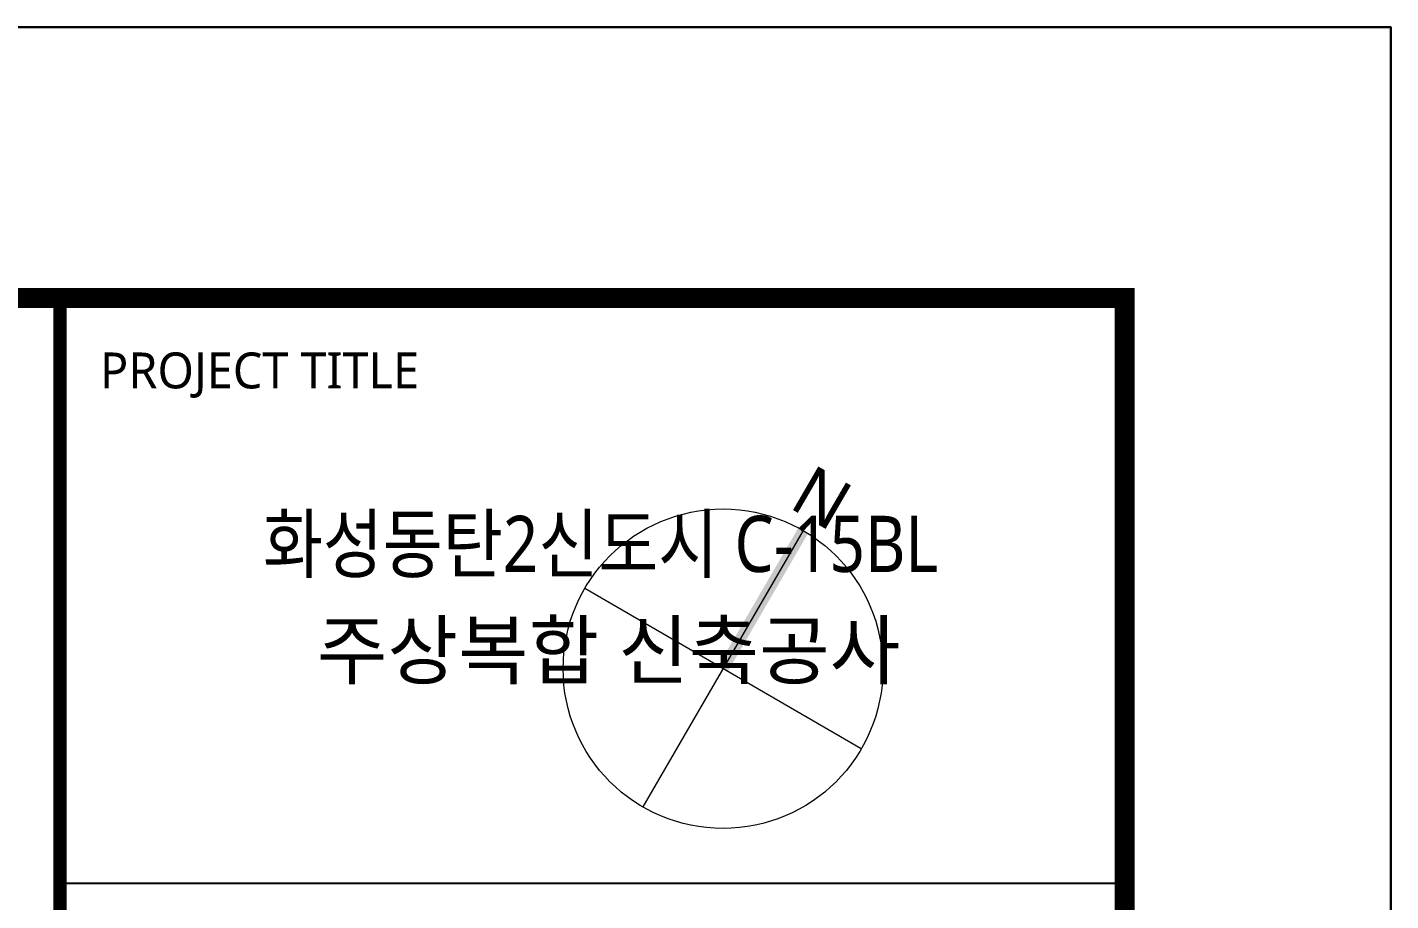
# Model space of a CAD drawing. Header units: millimetres. Extents: x 75184266 to 76346726, y -35850126 to -33679385.
# Drawn here: x 75612502 to 75663671, y -35170128 to -35137325 of the extents above; entities that cross this region are included whole.
import ezdxf
from ezdxf.enums import TextEntityAlignment as Align

# ---------------------------------------------------------------- set-up
doc = ezdxf.new("R2010")
doc.units = ezdxf.units.MM
doc.header["$LTSCALE"] = 50
doc.header["$MEASUREMENT"] = 0
for name, color, linetype in [('AZ-LINE', 3, 'CONTINUOUS'), ('XR-지하3층$0$HAT-252', 252, 'CONTINUOUS'), ('XR-지하3층$0$TEXT-3', 3, 'CONTINUOUS')]:
    doc.layers.add(name, color=color, linetype=linetype)
doc.layers.add('XR-기준층$0$XR-지하3층$0$DEFPOINT', color=142, linetype='CONTINUOUS', plot=False)
doc.layers.add('XR-지하3층$0$levelpyo', color=2, linetype='CONTINUOUS', lineweight=0)
doc.styles.add('1-1', font='', dxfattribs={"width": 0.8})
doc.styles.add('TITLE-S', font='', dxfattribs={"width": 0.8})
doc.styles.add('XR-지하3층$0$STANDARD', font='')
doc.styles.get('1-1').set_extended_font_data('Malgun Gothic')
doc.styles.get('TITLE-S').set_extended_font_data('Malgun Gothic')
doc.styles.get('XR-지하3층$0$STANDARD').set_extended_font_data('Haansoft Batang')

# ---------------------------------------------------------------- blocks, each defined once
blk = doc.blocks.new('XR-지하3층$0$방위표 0526')
at = {"layer": 'XR-지하3층$0$levelpyo', "color": 5, "ltscale": 100}
for p, q in [((0, 12690), (0, 0)), ((6346, 6345), (-6345, 6345))]:
    blk.add_line(p, q, dxfattribs=at)
blk.add_circle((0, 6345), 6345, dxfattribs=at)
blk.add_solid([(-222, 12690), (222, 12690), (-222, 6345), (222, 6345)], dxfattribs=at)
at = {"layer": 'XR-지하3층$0$TEXT-3', "color": 2, "style": 'XR-지하3층$0$STANDARD'}
blk.add_text('N', height=2000, dxfattribs=at).set_placement((-980, 13191))
blk = doc.blocks.new('바탕폼')
at = {"layer": 'AZ-LINE'}
for p, q in [((741, 574.35), (741, 24.03)), ((741, 530.35), (821, 530.35))]:
    blk.add_line(p, q, dxfattribs=at)
at = {"layer": 'AZ-LINE', "ltscale": 10}
blk.add_lwpolyline([(841, 594.71), (0, 594.71), (0, 0), (841, 0)], close=True, dxfattribs=at)
at = {"layer": 'AZ-LINE', "const_width": 1.5}
blk.add_lwpolyline([(20, 574.35), (20, 20.35), (821, 20.35), (821, 574.35)], close=True, dxfattribs=at)
at = {"layer": 'AZ-LINE', "const_width": 1}
blk.add_lwpolyline([(741, 20.35), (741, 574.35)], dxfattribs=at)
at = {"layer": 'AZ-LINE', "style": 'TITLE-S', "width": 1}
blk.add_text('PROJECT TITLE', height=2.7, dxfattribs=at).set_placement((744.01, 567.55))
at = {"layer": 'AZ-LINE', "color": 2, "style": '1-1', "width": 0.85}
blk.add_text('화성동탄2신도시 C-15BL ', height=4.224, dxfattribs=at).set_placement((782.23, 552.48), align=Align.BOTTOM_CENTER)
at = {"layer": 'AZ-LINE', "color": 2, "style": '1-1'}
blk.add_text('주상복합 신축공사', height=4.224, dxfattribs=at).set_placement((782.23, 544.48), align=Align.BOTTOM_CENTER)

msp = doc.modelspace()

# ---------------------------------------------------------------- linework, layer by layer
at = {"layer": 'XR-기준층$0$XR-지하3층$0$DEFPOINT', "ltscale": 0.5}
for points in [[(75663669.1, -35434325.5), (75243669.1, -35434325.5), (75243669.1, -35137325.5), (75663669.1, -35137325.5)], [(75663671.2, -35434325.5), (75243671.2, -35434325.5), (75243671.2, -35137325.5), (75663671.2, -35137325.5)]]:
    msp.add_lwpolyline(points, close=True, dxfattribs=at)

# ---------------------------------------------------------------- block references
at = {"layer": 'AZ-LINE', "xscale": 499.40546941707, "yscale": 499.40546941707, "zscale": 499.40546941707}
msp.add_blockref('바탕폼', (75243669.1, -35434325.5), dxfattribs=at)
at = {"layer": 'XR-지하3층$0$HAT-252', "xscale": 0.9455340245926716, "yscale": 0.9455340245926716, "zscale": 0.9455340245926716, "rotation": 329.870233536365}
msp.add_blockref('XR-지하3층$0$방위표 0526', (75635600.4, -35166604), dxfattribs=at)

doc.saveas('drawing.dxf')
